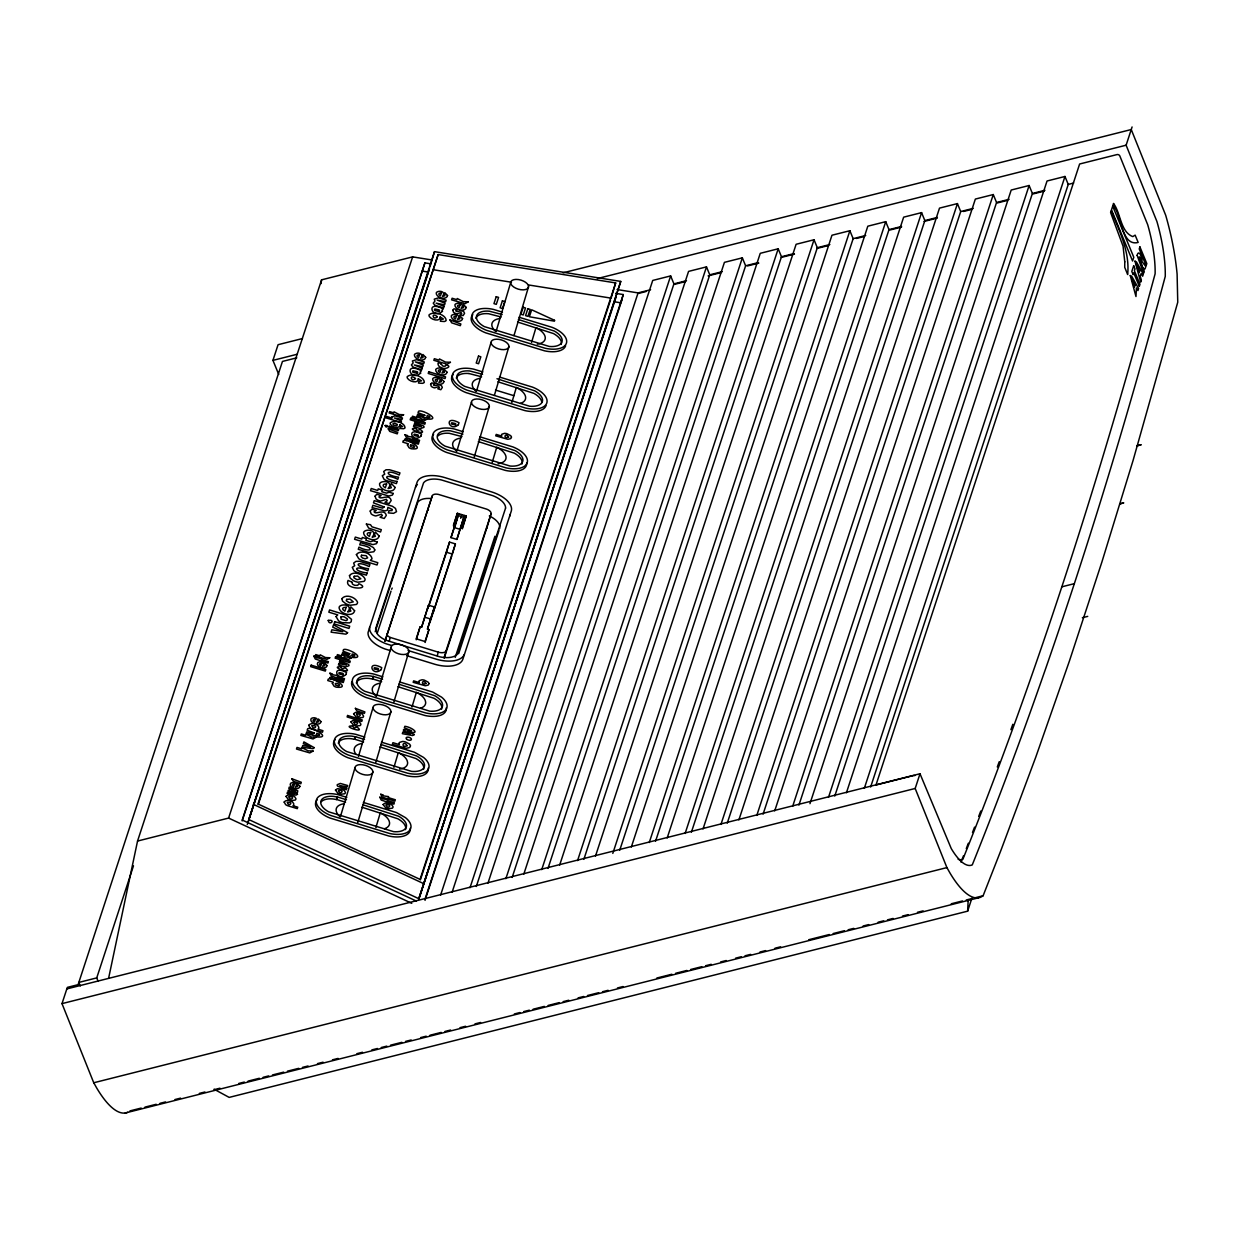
<?xml version="1.0" encoding="UTF-8"?>
<svg xmlns="http://www.w3.org/2000/svg" width="1240" height="1240" viewBox="0 0 1240 1240"><rect width="100%" height="100%" fill="white"/><g stroke="black" fill="none" stroke-linecap="round" stroke-linejoin="round"><path stroke-width="1.5" d="M214.055 1089.201L229.167 1097.4L967.634 911.168L968.207 899.62M321.051 283.619L321.579 279.837L412.625 256.882L431.737 259.935M444.323 657.758L486.886 527.667A6.402 3.27 16.6 0 0 486.716 526.768M486.762 528.333L491.133 513.422A6.402 3.27 16.6 0 0 486.793 509.175L438.464 494.404A6.34 3.24 16.6 0 0 432.435 495.457L384.849 641.235M499.596 528.721L499.829 527.418A18.755 9.579 16.6 0 0 489.304 515.948M108.608 978.267L137.547 841.046L321.579 279.837M247.272 824.491L434.496 251.658L620.76 281.418L418.748 899.605M242.172 820.911L424.917 262.88L430.637 263.795M427.506 275.125L429.474 268.538M429.97 266.879L434.496 251.658M258.276 804.527L438.154 254.572L615.66 282.922L611.119 298.142L528.504 284.952M321.284 801.707A17.159 8.758 16.6 0 1 332.894 798.932L336.428 799.521L337.466 796.995L346.487 799.738M338.257 743.225A17.159 8.758 16.6 0 1 350.951 738.668L354.485 739.273L355.524 736.731L364.529 739.474M356.298 682.961A17.159 8.758 16.6 0 1 368.993 678.404L372.527 679.009L373.565 676.466L382.571 679.226M336.428 799.521L337.466 796.995M354.485 739.273L355.524 736.731M372.527 679.009L373.565 676.466M385.129 641.003L432.14 496.078M389.391 641.064L390.042 637.329A5.208 2.666 16.6 0 1 386.973 634.337L386.973 634.105M340.396 816.711L355.338 766.615A9.238 4.712 16.6 0 1 365.32 765.328A9.238 4.712 16.6 0 1 372.884 771.885L357.771 822.616M358.453 756.447L373.38 706.351A9.238 4.712 16.6 0 1 383.362 705.064A9.238 4.712 16.6 0 1 390.925 711.62L375.813 762.352M376.495 696.183L391.437 646.087A9.238 4.712 16.6 0 1 401.404 644.8A9.238 4.712 16.6 0 1 408.968 651.357L393.855 702.088M456.878 451.081L471.805 400.985A9.238 4.712 16.6 0 1 481.786 399.699A9.238 4.712 16.6 0 1 489.35 406.255L474.238 456.986M476.47 391.298L491.412 341.202A9.238 4.712 16.6 0 1 501.394 339.915A9.238 4.712 16.6 0 1 508.958 346.471L494.373 395.389M496.078 331.514L511.019 281.418A9.238 4.712 16.6 0 1 521.001 280.132A9.238 4.712 16.6 0 1 528.566 286.673L513.98 335.606M416.268 639.778L420.112 626.851L421.585 627.3L428.529 605.197L434.418 606.995L427.475 629.114L428.947 629.564L425.088 642.475M421.585 627.3L428.529 605.197M453.514 526.179L457.358 513.267L466.193 515.964L462.35 528.875M446.493 552.265L449.515 542.113L455.406 543.911L452.383 554.063L446.493 552.265L428.699 606.546M450.988 537.633L457.932 515.53L463.822 517.328L456.878 539.431L450.988 537.633L454.351 527.372M457.932 515.53L454.91 525.667L453.437 525.218L457.358 513.267M454.987 526.628L458.831 513.716M427.475 629.114L434.418 606.995M460.675 518.304L461.776 514.615M429.831 622.821L455.406 543.911M456.878 539.431L463.822 517.328M460.877 528.426L464.721 515.514M375.875 827.607L380.277 812.836A17.794 9.098 16.6 0 1 389.035 820.694L389.577 822.755A17.794 9.098 16.6 0 1 384.431 828.754M393.933 767.343L398.319 752.572A17.794 9.098 16.6 0 1 407.077 760.43L407.619 762.492A17.794 9.098 16.6 0 1 399.652 769.095M411.975 707.079L416.377 692.308A17.794 9.098 16.6 0 1 425.134 700.166L425.677 702.228A17.794 9.098 16.6 0 1 420.531 708.226M492.233 462.35L496.744 447.221A17.794 9.098 16.6 0 1 506.044 457.126A17.794 9.098 16.6 0 1 498.077 463.729M511.841 402.566L516.351 387.423A17.794 9.098 16.6 0 1 520.505 403.341M437.224 655.728L438.278 652.163L439.332 652.426A7.161 3.658 16.6 0 0 445.904 651.294L491.009 514.089M531.557 342.395L535.959 327.639A17.794 9.098 16.6 0 1 545.259 337.544A17.794 9.098 16.6 0 1 537.292 344.162M444.06 657.929L446.183 650.798M429.365 268.724L248.744 819.532L418.81 898.69L620.76 281.418M615.644 293.353L623.271 294.562L620.806 302.808L615.087 301.894M408.968 651.357L408.611 652.534A9.238 4.712 16.6 0 1 398.644 653.821A9.238 4.712 16.6 0 1 391.065 647.264M390.925 711.62L390.569 712.798A9.238 4.712 16.6 0 1 380.587 714.085A9.238 4.712 16.6 0 1 373.023 707.529M372.884 771.885L372.512 773.062A9.238 4.712 16.6 0 1 362.545 774.349A9.238 4.712 16.6 0 1 354.981 767.793M489.35 406.255L488.994 407.433A9.238 4.712 16.6 0 1 479.012 408.719A9.238 4.712 16.6 0 1 471.448 402.163M508.958 346.471L508.586 347.649A9.238 4.712 16.6 0 1 498.62 348.936A9.238 4.712 16.6 0 1 491.055 342.38M528.566 286.673L528.193 287.851A9.238 4.712 16.6 0 1 518.227 289.137A9.238 4.712 16.6 0 1 510.663 282.596M66.82 988.916L920.002 773.745L951.266 848.594A70.618 21.374 75.8 0 0 972.269 864.9C1049.195 673.336 1111.97 475.819 1165.259 276.396A70.618 21.374 75.8 0 0 1156.905 221.464L1126.121 145.204L1132.089 126.96M375.193 631.764L417.756 502.324A18.678 9.548 16.6 0 1 430.869 498.511M377.224 633.237L391.019 591.108M127.782 1112.249A103.99 31.48 75.8 0 1 96.829 1088.224L93.744 1082.768L62 1003.625L67.332 987.381L78.089 984.668L282.457 361.429L296.794 357.817M278.737 374.449L272.94 360.375L278.07 344.704L302.452 338.551M98.177 981.382L96.736 977.895L133.486 865.83M137.547 841.046L228.594 818.074L412.625 256.882M424.917 262.88L242.219 820.012L416.361 901.062M248.093 822.275L363.692 469.759M366.094 462.411L426.901 276.969M438.154 254.572L257.998 803.97L420.065 879.393L615.66 282.922M420.112 626.851L416.19 638.817L425.025 641.514L428.947 629.564M427.568 609.057L449.515 542.113M433.396 611.956L451.794 555.876M466.193 515.964L462.272 527.914L460.8 527.465M455.204 657.417L494.946 536.238M458.661 653.589L498.992 530.565M420.36 879.888L610.514 299.987M418.81 898.69L616.234 296.639M425.134 898.798L623.271 294.562M425.025 900.349L621.845 300.173M440.618 895.063L638.073 292.904L650.613 289.742M452.104 892.242L652.721 280.442L670.639 275.916L673.925 283.867L476.315 886.476M470.022 887.716L670.639 275.916M487.94 883.19L688.572 271.389L706.49 266.879L709.761 274.815L512.151 877.44M505.874 878.679L706.49 266.879M523.792 874.154L724.423 262.353L742.341 257.842L745.612 265.779L548.003 868.388M541.725 869.627L742.341 257.842M559.643 865.117L760.26 253.317L778.193 248.79L781.464 256.742L583.854 859.351M577.561 860.591L778.193 248.79M595.495 856.08L796.111 244.28L814.029 239.754L817.315 247.706L619.706 850.315M612.808 853.399L814.029 239.754M631.331 847.029L831.962 235.228L849.88 230.718L853.151 238.654L655.542 841.278M649.264 842.518L849.88 230.718M667.182 837.992L867.814 226.192L885.732 221.665L889.002 229.617L691.393 832.226M685.115 833.466L885.732 221.665M703.034 828.955L903.65 217.155L921.584 212.629L924.854 220.581L727.245 823.19M720.952 824.429L921.584 212.629M738.885 819.919L939.501 208.119L957.435 203.593L960.705 211.544L763.096 814.153M756.803 815.393L957.435 203.593M774.721 810.867L975.353 199.067L993.271 194.556L996.557 202.492L798.932 805.116M792.654 806.357L993.271 194.556M809.968 803.675L1011.205 190.03L1029.123 185.504L1032.393 193.456L834.784 796.065M828.506 797.304L1029.123 185.504M846.424 792.794L1047.041 180.994L1064.974 176.468L1068.245 184.419L870.635 787.028M864.342 788.268L1064.974 176.468M563.1 272.815L1131.252 129.534L1165.709 215.295A103.99 31.48 75.8 0 1 1177.101 274.071L1177.752 302.219L1133.128 460.272L1101.864 562.107L1069.407 661.06L1035.772 757.129L1000.959 850.268L983.119 895.745L980.949 897.093A103.99 31.48 75.8 0 1 950.01 873.068L946.91 867.597L915.182 788.47L920.002 773.745M967.634 911.168L971.85 898.303M1010.91 729.663L1012.832 724.284M997.301 766.956L999.254 761.686M966.285 848.579L968.347 843.216M972.501 832.49L974.562 827.126M978.701 816.401L980.778 811.038M960.954 862.11L963.527 855.724M427.893 510.322L428.188 509.718A6.34 3.24 16.6 0 1 428.482 509.361M391.623 589.264L392.212 588.07M272.94 360.375L297.321 354.221M597.339 278.566L1126.121 145.204M673.925 283.867L686.464 280.69M709.761 274.815L722.316 271.653M745.612 265.779L758.167 262.617M781.464 256.742L794.003 253.58M817.315 247.706L829.855 244.528M853.151 238.654L865.706 235.492M889.002 229.617L901.558 226.455M924.854 220.581L937.394 217.419M960.705 211.544L973.245 208.367M996.557 202.492L1009.096 199.33M1032.393 193.456L1044.948 190.293M1068.245 184.419L1073.623 183.055M638.631 293.399L646.133 291.508M674.296 284.41L685.565 281.573M708.102 275.885L721.246 272.567M747.534 265.933L758.803 263.097M781.339 257.409L794.484 254.107M817.005 248.419L828.274 245.582M856.437 238.468L863.955 236.577M890.243 229.942L901.511 227.106M924.048 221.433L937.192 218.116M963.48 211.482L970.982 209.591M997.27 202.957L1006.663 200.585M1032.951 193.967L1044.22 191.115M1061.704 586.846L1074.259 583.683M1082.35 617.721L1087.728 616.373M96.736 977.895L78.818 982.421L80.275 985.94M62 1003.625L915.182 788.47M93.744 1082.768L946.91 867.597M129.952 1110.901L141.205 1108.064M144.956 1107.119L156.194 1104.282M159.945 1103.337L165.571 1101.91M174.949 1099.554L180.575 1098.129M199.33 1093.401L204.956 1091.991M214.334 1089.619L219.96 1088.209M238.7 1083.466L244.327 1082.055M248.078 1081.11L259.331 1078.273M263.082 1077.327L268.708 1075.901M272.459 1074.956L283.712 1072.12M287.463 1071.174L298.716 1068.338M302.452 1067.392L308.078 1065.982M317.456 1063.61L323.082 1062.199M332.46 1059.828L338.086 1058.418M356.841 1053.675L362.468 1052.264M371.845 1049.893L377.456 1048.482M381.207 1047.537L386.834 1046.111M390.585 1045.165L401.838 1042.329M405.589 1041.383L411.215 1039.973M420.593 1037.601L426.219 1036.19M429.97 1035.245L441.223 1032.409M444.974 1031.463L450.6 1030.037M459.963 1027.666L465.589 1026.255M474.966 1023.884L480.593 1022.473M514.352 1013.963L519.979 1012.538M523.73 1011.592L529.341 1010.182M533.091 1009.236L544.345 1006.399M548.096 1005.454L559.349 1002.602M563.1 1001.657L568.726 1000.246M578.104 997.875L583.73 996.464M587.481 995.519L598.734 992.682M602.47 991.737L608.096 990.31M617.474 987.955L623.1 986.529M656.859 978.019L671.863 974.237M675.614 973.291L686.851 970.455M690.603 969.51L701.856 966.673M705.607 965.727L711.233 964.302M720.611 961.946L726.237 960.52M735.615 958.163L741.241 956.738M744.992 955.792L750.619 954.382M759.981 952.01L765.607 950.599M774.985 948.228L780.611 946.802M808.744 939.718L829.359 934.51M833.11 933.565L844.363 930.729M848.113 929.783L853.74 928.373M863.118 926.001L868.744 924.591M878.121 922.219L883.748 920.793M887.499 919.848L893.126 918.437M902.488 916.066L908.114 914.655M917.491 912.284L923.118 910.873M951.251 903.774L962.504 900.938M966.255 899.992L971.881 898.582M975.632 897.636L983.119 895.745M125.225 1113.009L978.391 897.837M468.968 373.519L481.616 376.805M617.055 289.54L638.073 292.904M433.628 269.793L511.438 282.224M422.468 271.126L428.188 272.041M373.287 676.466L369.753 675.862A17.159 8.758 16.6 0 0 357.043 680.466A17.159 8.758 16.6 0 0 364.7 691.269L429.675 711.14A17.159 8.758 16.6 0 0 442.37 706.537A17.159 8.758 16.6 0 0 434.729 695.718L398.8 684.17M355.229 736.731L351.695 736.126A17.159 8.758 16.6 0 0 339.001 740.714A17.159 8.758 16.6 0 0 346.642 751.533L411.618 771.389A17.159 8.758 16.6 0 0 424.328 766.8A17.159 8.758 16.6 0 0 416.671 755.982L380.757 744.434M337.187 796.995L333.653 796.39A17.159 8.758 16.6 0 0 320.959 800.978A17.159 8.758 16.6 0 0 328.6 811.797L393.576 831.652A17.159 8.758 16.6 0 0 406.271 827.065A17.159 8.758 16.6 0 0 398.629 816.245L362.7 804.698M502.479 312.17L493.288 309.365A21.809 11.145 16.6 0 0 472.192 314.433A21.809 11.145 16.6 0 0 486.421 330.29L545.306 348.285A21.809 11.145 16.6 0 0 566.401 343.232A21.809 11.145 16.6 0 0 552.172 327.36L519.048 317.238M502.169 314.542L489.335 311.194A17.159 8.758 16.6 0 0 476.625 315.781A17.159 8.758 16.6 0 0 484.282 326.601L549.258 346.456A17.159 8.758 16.6 0 0 561.952 341.868A17.159 8.758 16.6 0 0 554.311 331.049L518.382 319.502M501.224 317.022L488.575 313.72A17.159 8.758 16.6 0 0 475.896 318.277M517.561 322.012L553.552 333.591A17.159 8.758 16.6 0 1 561.193 344.441M482.871 371.969L473.68 369.148A21.809 11.145 16.6 0 0 452.585 374.216A21.809 11.145 16.6 0 0 466.814 390.073L525.698 408.068A21.809 11.145 16.6 0 0 546.793 403.015A21.809 11.145 16.6 0 0 532.564 387.144L499.441 377.022M482.561 374.325L469.728 370.977A17.159 8.758 16.6 0 0 457.033 375.565A17.159 8.758 16.6 0 0 464.675 386.384L529.65 406.239A17.159 8.758 16.6 0 0 542.345 401.651A17.159 8.758 16.6 0 0 534.704 390.833L496.976 378.743M497.953 381.796L533.944 393.375A17.159 8.758 16.6 0 1 541.771 402.101M495.489 390.058L513.887 395.684M463.279 431.753L454.072 428.932A21.809 11.145 16.6 0 0 432.977 434A21.809 11.145 16.6 0 0 447.206 449.857L506.091 467.868A21.809 11.145 16.6 0 0 527.186 462.799A21.809 11.145 16.6 0 0 512.957 446.943L479.834 436.805M462.954 434.124L450.12 430.761A17.159 8.758 16.6 0 0 437.425 435.364A17.159 8.758 16.6 0 0 445.067 446.168L510.043 466.039A17.159 8.758 16.6 0 0 522.738 461.435A17.159 8.758 16.6 0 0 515.096 450.616L479.167 439.068M462.009 436.604L449.361 433.303A17.159 8.758 16.6 0 0 437.767 436.093M478.346 441.595L514.337 453.158A17.159 8.758 16.6 0 1 521.978 464.008M454.011 527.481L459.9 529.279M424.607 617.163L430.497 618.962M382.897 676.854L373.705 674.033A21.809 11.145 16.6 0 0 352.594 679.101A21.809 11.145 16.6 0 0 366.839 694.958L425.723 712.954A21.809 11.129 16.6 0 0 445.268 710.365A21.809 11.129 16.6 0 0 441.564 697.128L432.589 692.029L399.466 681.907M372.806 678.993L381.641 681.69M397.963 686.697L433.969 698.26A17.159 8.758 16.6 0 1 441.595 709.11M364.854 737.118L355.647 734.297A21.809 11.145 16.6 0 0 334.552 739.365A21.809 11.145 16.6 0 0 348.781 755.222L407.666 773.218A21.809 11.129 16.6 0 0 427.211 770.629A21.809 11.129 16.6 0 0 423.507 757.392L414.532 752.293L381.409 742.171M354.764 739.257L363.584 741.954M379.921 746.945L415.927 758.524A17.159 8.758 16.6 0 1 423.553 769.374M346.797 797.366L337.606 794.561A21.809 11.145 16.6 0 0 316.51 799.63A21.809 11.145 16.6 0 0 330.739 815.486L389.624 833.482A21.809 11.129 16.6 0 0 409.169 830.893A21.809 11.129 16.6 0 0 405.464 817.64L396.49 812.557L363.367 802.435M336.707 799.521L345.542 802.218M361.879 807.209L397.87 818.788A17.159 8.758 16.6 0 1 405.511 829.638M438.278 652.163L390.461 637.5M391.933 645.575L386.554 643.932A23.731 12.121 16.6 0 1 369.582 627.378M408.068 650.519L436.759 659.324A25.668 13.113 16.6 0 0 464.225 654.565M390.414 650.644L385.036 649A23.731 12.121 16.6 0 1 368.079 632.447L417.058 482.282A24.847 12.694 16.6 0 1 444.54 477.524L491.644 491.924A24.924 12.726 16.6 0 1 511.283 511.082L462.721 659.634A25.668 13.113 16.6 0 1 435.24 664.392L406.55 655.604M253.27 804.31L423.336 883.469M228.594 818.074L411.757 903.324M415.555 487.351A24.847 12.694 16.6 0 1 417.415 484.53M510.043 514.523A24.924 12.726 16.6 0 1 509.779 516.15M914.763 775.651A2.279 1.969 18.2 0 0 913.307 775.574L875.982 784.998L1079.621 164.006L1116.946 154.597A2.279 1.969 18.2 0 1 1119.844 155.992L1147.697 224.703A62.852 19.034 75.8 0 1 1155.122 273.606L1155.107 273.839C1101.399 472.177 1039.337 668.608 962.829 859.382L961.543 859.677A62.852 19.034 75.8 0 1 958.132 859.274M375.983 696.089A17.794 9.098 16.6 0 1 380.2 683.24M351.865 681.597A21.809 11.145 16.6 0 0 366.079 697.5L424.964 715.495A21.809 11.129 16.6 0 0 446.292 707.777M526.675 462.675A21.809 11.145 16.6 0 1 505.346 470.394L446.446 452.399A21.809 11.145 16.6 0 1 433.613 434.232M456.289 378.076A17.159 8.758 16.6 0 1 468.968 373.519M475.974 391.204A17.794 9.098 16.6 0 1 480.175 378.355M456.367 450.988A17.794 9.098 16.6 0 1 460.582 438.139M453.22 374.449A21.809 11.145 16.6 0 0 466.054 392.615L524.939 410.611A21.809 11.145 16.6 0 0 546.034 405.589M565.626 345.805A21.809 11.145 16.6 0 1 544.546 350.827L485.661 332.832A21.809 11.145 16.6 0 1 472.828 314.666M495.566 331.406A17.794 9.098 16.6 0 1 499.782 318.556M335.188 739.598A21.809 11.145 16.6 0 0 348.037 757.764L406.921 775.76A21.809 11.129 16.6 0 0 428.25 768.04M355.988 754.277A17.794 9.098 16.6 0 1 362.158 743.504M317.146 799.862A21.809 11.145 16.6 0 0 329.979 818.028L388.864 836.024A21.809 11.129 16.6 0 0 410.192 828.304M339.884 816.618A17.794 9.098 16.6 0 1 344.1 803.752M291.803 778.72L293.26 781.262L300.808 783.742L301.289 782.269L291.803 778.72M355.384 708.335L356.841 710.892L364.389 713.372L364.87 711.9L355.384 708.335M366.374 524.071L368.668 528.085L380.556 531.991L381.315 529.682L371.907 526.798L370.512 524.691L366.374 524.071M388.244 428.839L389.701 431.381L397.25 433.861L397.73 432.388L388.244 428.839M449.965 319.904L451.654 322.834L460.319 325.686L460.877 323.997L449.965 319.904M370.202 511.05L371.086 513.763A5.162 2.635 16.6 0 0 375.844 515.964L381.502 514.197L382.339 515.654L380.06 517.235L384.214 518.506L386.322 515.375C384.509 508.199 375.673 515.127 374.062 511.825L376.185 510.477L371.876 509.16L370.202 511.05M375.085 496.139L375.983 498.868A5.162 2.635 16.6 0 0 380.726 501.053L386.384 499.286L387.221 500.743L384.958 502.324L389.096 503.595L391.204 500.479C389.391 493.303 380.556 500.232 378.944 496.914L381.067 495.566L376.759 494.249L375.085 496.139M430.59 384.276L431.241 386.26A3.767 1.922 16.6 0 0 434.713 387.872L438.836 386.57L439.456 387.639L437.798 388.802L440.82 389.716L442.354 387.438C441.037 382.199 434.589 387.267 433.411 384.849L434.961 383.858L431.814 382.897L430.59 384.276M452.832 310.186L453.483 312.17A3.767 1.922 16.6 0 0 456.956 313.767L461.079 312.48L461.699 313.534L460.04 314.697L463.062 315.611L464.597 313.333C463.279 308.109 456.832 313.162 455.654 310.744L457.204 309.752L454.057 308.791L452.832 310.186M314.247 732.964L313.178 733.801L306.745 731.894L306.249 733.413L314.046 735.615L316.479 735.134L316.774 733.243L319.346 734.235L319.486 735.398L317.533 735.444L317.037 736.947C332.63 738.312 310.868 726.129 307.66 728.779L307.179 730.267L314.247 732.964M349.742 653.697L348.735 654.488L342.581 652.674L342.116 654.115L349.556 656.208L351.865 655.759L352.16 653.961L354.609 654.906L354.733 656.022L352.873 656.053L352.408 657.479C367.272 658.796 346.534 647.171 343.464 649.698L343 651.124L349.742 653.697M384.121 506.928L382.524 508.168L372.853 505.315L372.108 507.579L384.958 510.911L387.469 510.183L387.903 507.331L392.321 509.454L391.979 510.586L389.05 510.632L388.322 512.895L393.576 513.345L396.521 511.671L395.483 508.416L392.476 506.292L374.232 500.635L373.504 502.867L384.121 506.928M424.808 415.292L423.786 416.082L417.647 414.268L417.167 415.71L424.607 417.803L426.932 417.353L427.211 415.539L429.66 416.485L429.8 417.601L427.939 417.647L427.459 419.074C442.324 420.391 421.585 408.766 418.531 411.293L418.066 412.719L424.808 415.292M397.374 424.545L396.552 425.692L394.072 425.196A2.294 1.163 16.6 0 1 393.034 423.693L394.8 423.166L397.374 424.545M415.478 378.526C411.122 383.269 408.89 372.946 415.478 378.526M437.317 316.712C432.962 321.454 430.745 311.132 437.317 316.712M1124.773 261.841L1124.726 267.36L1127.656 274.521C1129.966 251.767 1119.379 231.012 1111.241 210.552L1110.606 212.505L1123.068 246.218L1124.773 261.841M340.597 666.794L342.472 668.856L345.077 667.818C355.384 675.304 328.305 666.33 340.597 666.794M351.835 582.103L352.501 584.149L354.779 585.342L357.709 585.327L358.887 583.714C372.853 589.651 343.372 590.271 348.084 580.413L351.835 582.103M352.439 726.005L354.315 728.066L356.934 727.028C367.226 734.514 340.163 725.539 352.439 726.005M415.648 428.389L417.524 430.45L420.143 429.412C430.45 436.899 403.372 427.924 415.648 428.389M440.897 363.832L443.052 366.188L445.191 366.188L446.059 364.994C453.577 366.281 443.951 370.31 441.285 367.459C437.348 367.164 436.604 359.771 440.897 363.832M314.185 747.643L313.022 748.697L302.157 747.255L302.731 745.504L310.728 746.914L303.351 743.582L303.909 741.892L314.185 747.643M347.588 632.71L345.976 634.167L331.096 632.183L331.886 629.781L342.844 631.734L332.738 627.161L333.513 624.836L347.588 632.71M299.91 786.284C299.181 791.136 287.99 787.601 290.61 783.277C293.167 781.525 298.949 783.153 295.461 787.043L297.538 786.501L297.522 783.788L299.91 786.284M320.99 721.634C320.214 726.733 308.481 723.029 311.24 718.487C313.906 716.658 319.982 718.347 316.324 722.439L318.51 721.851L318.494 719.029L320.99 721.634M327.05 665.57C326.322 670.421 315.131 666.888 317.765 662.563C320.308 660.812 326.089 662.439 322.601 666.33L324.694 665.771L324.663 663.075L327.05 665.57M354.609 610.762C353.152 617.846 338.675 613.661 339.109 607.12L339.977 606.019C343.992 603.275 353.106 605.833 347.619 611.956L350.889 611.087L350.067 609.274L350.858 606.841L354.609 610.762M379.13 535.99C377.673 543.089 363.196 538.904 363.615 532.347L364.498 531.247C368.512 528.504 377.627 531.061 372.139 537.199L375.41 536.331L374.573 534.518L375.379 532.068L379.13 535.99M395.064 487.413C393.607 494.496 379.115 490.311 379.548 483.771L380.432 482.67C384.447 479.927 393.56 482.484 388.058 488.607L391.344 487.739L390.507 485.925L391.313 483.492L395.064 487.413M400.024 425.351C398.877 429.133 392.398 427.134 390.585 424.529A5.069 2.588 16.6 0 1 390.213 422.902C394.149 419.368 404.891 422.546 405.061 427.831A5.131 2.619 16.6 0 1 403.418 428.73L399.962 428.482L400.458 426.994L402.659 426.545L399.668 424.623L400.024 425.351M418.515 379.456C417.183 383.811 409.743 381.502 407.666 378.526A5.828 2.976 16.6 0 1 407.232 376.635C411.773 372.589 424.111 376.231 424.312 382.308A5.89 3.007 16.6 0 1 422.406 383.346L418.454 383.051L419.012 381.346L421.538 380.835L418.097 378.619L418.515 379.456M425.707 357.353C424.638 362.529 414.067 359.476 414.377 354.702L415.012 353.896C417.942 351.897 424.591 353.757 420.593 358.236L422.979 357.601L422.964 354.501L425.707 357.353M440.355 317.642C439.038 321.997 431.597 319.688 429.505 316.696A5.828 2.976 16.6 0 1 429.087 314.821C433.613 310.76 445.95 314.418 446.168 320.494A5.89 3.007 16.6 0 1 444.261 321.517L440.293 321.238L440.851 319.533L443.393 319.021L439.952 316.804L440.355 317.642M443.982 381.548C442.913 386.725 432.341 383.672 432.651 378.897L433.303 378.091C436.216 376.092 442.882 377.952 438.867 382.431L441.269 381.796L441.239 378.696L443.982 381.548M447.547 295.538C446.478 300.716 435.907 297.662 436.232 292.888L436.868 292.082C439.797 290.083 446.446 291.942 442.447 296.422L444.835 295.787L444.804 292.687L447.547 295.538M447.036 372.233C445.966 377.41 435.395 374.356 435.705 369.582L436.356 368.776C439.286 366.776 445.935 368.637 441.921 373.101L444.323 372.481L444.292 369.365L447.036 372.233M462.567 318.587C461.497 323.764 450.926 320.711 451.252 315.937L451.887 315.131C454.817 313.131 461.466 314.991 457.452 319.471L459.854 318.835L459.823 315.735L462.567 318.587M466.225 307.442C465.155 312.62 454.584 309.566 454.894 304.792L455.545 303.986C458.475 301.987 465.124 303.846 461.11 308.326L463.512 307.69L463.481 304.591L466.225 307.442M345.851 674.56C337.017 682.589 330.413 664.067 346.534 672.529L345.851 674.56M381.083 669.662C372.233 677.707 365.63 659.168 381.75 667.647L381.083 669.662M420.624 373.101C410.456 382.339 402.861 361.026 421.383 370.776L420.128 372.124L420.624 373.101M420.918 436.154C412.068 444.183 405.464 425.646 421.585 434.124L420.918 436.154M442.463 311.287C432.311 320.524 424.716 299.212 443.238 308.946L441.967 310.31L442.463 311.287M458.35 424.731C449.515 432.775 442.913 414.238 459.017 422.7L458.35 424.731M297.476 794.266L296.004 795.119L287.076 793.476L287.541 792.034L294.267 793.476L288.067 790.546L289.587 789.756L295.104 790.888L288.827 788.439L289.276 787.043L297.786 790.826L297.461 792.484L291.679 791.306L297.476 794.266M414.284 734.576L412.594 735.553L402.334 733.662L402.876 732.019L410.564 733.755L403.821 730.732A1.736 0.883 16.6 0 1 403.744 729.57L411.571 730.686L404.333 727.88L404.86 726.284C413.23 727.446 421.476 735.506 407.619 731.182L414.284 734.576M313.085 751.037L309.814 752.913L296.484 749.038L297.011 747.425L301.723 748.867L302.111 747.689L308.094 750.82L313.085 751.037M315.983 737.242L313.022 738.962L300.839 735.413L301.32 733.956L305.629 735.274L305.986 734.189L311.442 737.04L315.983 737.242M329.731 657.743L326.895 659.37L315.301 655.991L315.751 654.596L319.858 655.851L320.199 654.813L325.392 657.541L329.731 657.743M351.401 657.774L348.579 659.401L336.97 656.038L337.435 654.627L341.527 655.882L341.868 654.86L344.457 655.65L344.115 656.673L351.401 657.774M377.332 542.035L376.433 543.709L372.868 544.608L354.594 539.292L355.322 537.091L361.77 539.059L362.312 537.447L366.389 538.687L365.862 540.314L370.497 541.725L373.317 540.811L377.332 542.035M393.266 493.458L392.351 495.117L388.802 496.015L370.528 490.699L371.24 488.498L377.704 490.482L378.231 488.854L382.323 490.11L381.781 491.722L386.43 493.148L389.252 492.218L393.266 493.458M403.574 414.733L400.737 416.377L389.128 412.998L389.593 411.603L393.685 412.843L394.026 411.82L399.233 414.548L403.574 414.733M426.467 419.368L423.631 420.996L412.021 417.617L412.486 416.221L416.594 417.477L416.919 416.454L422.127 419.167L426.467 419.368M450.414 362.312L447.16 364.188L433.829 360.298L434.357 358.701L439.068 360.142L439.456 358.949L445.439 362.08L450.414 362.312M468.193 301.847L464.938 303.722L451.593 299.847L452.12 298.236L456.832 299.677L457.219 298.499L463.202 301.615L468.193 301.847M1137.127 255.347L1143.621 273.234L1144.256 271.265L1138.677 257.703C1141.095 252.945 1140.196 270.119 1145.047 268.879L1145.822 266.522L1141.885 261.454C1142.784 258.835 1138.738 248.233 1137.127 255.347M391.979 416.888L392.103 418.128L386.71 416.485L386.229 417.927L401 422.437L401.466 420.996L394.382 417.973L401.993 419.43L402.457 417.989L394.971 415.85L391.979 416.888M284.162 802.063L285.634 804.62A4.557 2.325 16.6 0 0 288.114 805.861L297.274 808.651L297.755 807.193L292.981 805.721L293.663 805.349C295.167 801.226 286.269 798.591 284.162 802.063M308.698 725.338L310.233 728.004A4.774 2.433 16.6 0 0 312.837 729.306L322.447 732.236L322.958 730.701L317.936 729.167L318.649 728.779C320.246 724.455 310.899 721.68 308.698 725.338M356.392 554.621L358.701 558.636A7.161 3.658 16.6 0 0 362.607 560.573L377.038 564.99L377.797 562.681L370.264 560.371L372 558.837C371.318 552.745 360.019 549.49 356.392 554.621M286.006 796.405L288.424 799.583A5.704 2.914 16.6 0 0 291.307 800.606L295.197 800.079A5.844 2.991 16.6 0 0 295.926 798.653L294.841 796.948A5.379 2.744 16.6 0 0 292.516 795.584L287.99 794.98L286.006 796.405M341.899 598.672L342.55 601.136L345.728 603.663A8.99 4.588 16.6 0 0 350.269 605.275L356.392 604.454A9.207 4.712 16.6 0 0 357.538 602.206C355.384 596.982 345.666 593.665 341.899 598.672M349.463 575.608L350.114 578.072L353.292 580.599A8.99 4.588 16.6 0 0 357.833 582.211L363.956 581.389A9.207 4.712 16.6 0 0 365.103 579.142C362.948 573.918 353.229 570.601 349.463 575.608M335.466 790.082L337.9 793.259A5.704 2.914 16.6 0 0 340.783 794.282L344.673 793.755A5.844 2.991 16.6 0 0 345.402 792.329L344.301 790.624A5.379 2.744 16.6 0 0 341.976 789.26L337.466 788.656L335.466 790.082M350.951 721.882L353.369 725.043A5.704 2.914 16.6 0 0 356.252 726.067L360.142 725.555A5.844 2.991 16.6 0 0 360.871 724.114L359.786 722.424A5.379 2.744 16.6 0 0 357.461 721.06L352.935 720.456L350.951 721.882M353.601 713.775L356.035 716.937A5.704 2.914 16.6 0 0 358.918 717.96L362.808 717.449A5.844 2.991 16.6 0 0 363.537 716.007L362.437 714.318A5.379 2.744 16.6 0 0 360.112 712.954L355.586 712.349L353.601 713.775M383.113 804.512L385.547 807.674A5.704 2.914 16.6 0 0 388.43 808.697L392.321 808.17A5.844 2.991 16.6 0 0 393.049 806.744L391.949 805.039A5.379 2.744 16.6 0 0 389.624 803.675L385.097 803.071L383.113 804.512M336.071 616.59L338.567 620.837A7.378 3.767 16.6 0 0 342.287 622.635L349.556 622.899L351.183 621.829L351.524 619.349L346.503 615.179L329.577 609.925L328.833 612.173L337.745 614.9L336.071 616.59M332.351 683.349L333.932 686.046A4.681 2.387 16.6 0 0 336.303 687.177C351.835 688.882 332.584 676.885 328.228 679.117L327.763 680.543L333.405 682.264L332.351 683.349M407.402 444.943L408.983 447.64A4.681 2.387 16.6 0 0 411.354 448.771C426.886 450.476 407.65 438.479 403.279 440.696L402.814 442.137L408.471 443.858L407.402 444.943M374.821 549.94L373.86 551.754L368.869 552.466L358.267 549.304L358.98 547.135C372.326 553.877 375.1 546.902 359.74 544.825L360.468 542.593L369.489 545.352L373.504 547.677L374.821 549.94M1130.26 275.559L1135.979 296.531L1136.429 287.913L1137.917 290.594L1138.599 288.517L1131.717 276.303L1130.26 275.559M1134.987 261.175L1140.691 282.147L1141.374 280.07L1140.226 276.334L1141.157 273.529L1142.645 276.21L1143.327 274.133L1136.429 261.919L1134.987 261.175M410.456 745.968L409.696 747.503L406.317 748.309L392.398 744.341L392.94 742.683L399.435 744.667A5.983 3.054 16.6 0 1 399.435 742.45L402.457 741.474A5.41 2.759 16.6 0 1 405.403 741.923L409.386 744.031A5.441 2.775 16.6 0 1 410.456 745.968M428.885 683.721L428.219 685.069L425.274 685.767L413.168 682.31L413.633 680.869L419.291 682.589A5.192 2.651 16.6 0 1 419.291 680.667L421.925 679.814A4.712 2.403 16.6 0 1 424.483 680.202L427.939 682.031A4.728 2.418 16.6 0 1 428.885 683.721M511.454 437.255L510.787 438.604L507.842 439.301L495.736 435.844L496.217 434.403L501.875 436.139A5.192 2.651 16.6 0 1 501.875 434.202L504.494 433.364A4.712 2.403 16.6 0 1 507.052 433.752L510.524 435.581A4.728 2.418 16.6 0 1 511.454 437.255M554.559 320.308L554.419 321.175L529.371 316.758L531.665 309.783L554.559 320.308M505.579 508.09L457.762 653.744A19.499 9.966 16.6 0 1 439.844 656.843L385.904 640.228A17.562 8.959 16.6 0 1 377.471 634.198L375.565 628.928L423.507 482.996A18.678 9.548 16.6 0 1 441.285 479.911L492.869 495.69A18.755 9.579 16.6 0 1 505.579 508.09M313.86 656.146L315.286 659.014L327.949 663.043L328.414 661.649L321.315 659.479L321.625 658.518L316.448 657.727A1.829 0.93 16.6 0 1 316.386 656.906L313.86 656.146M389.329 426.281L388.864 427.707L398.35 430.606L398.815 429.18L389.329 426.281M311.163 665.152L310.682 666.624L325.314 671.088L325.795 669.615L311.163 665.152M419.523 354.826L418.593 357.678L417.353 356.717A2.929 1.488 16.6 0 1 417.864 354.997L419.523 354.826M441.378 293.012L440.433 295.864L439.208 294.903A2.929 1.488 16.6 0 1 439.719 293.183L441.378 293.012M334.769 621.643L334.041 623.875L348.967 628.432L349.696 626.2L334.769 621.643M321.687 663.369L320.865 665.849L319.796 665.012A2.542 1.302 16.6 0 1 320.246 663.524L321.687 663.369M422.22 368.233L421.693 369.815L414.842 367.722A3.813 1.953 16.6 0 1 412.564 366.529L411.401 364.947L413.153 362.917L412.393 360.979L416.609 359.678L424.266 361.971L423.755 363.553L415.354 361.894L423.243 365.118L422.732 366.668L414.268 364.963L422.22 368.233M444.06 306.42L443.548 308.001L436.697 305.908A3.813 1.953 16.6 0 1 434.418 304.699L433.256 303.134L434.992 301.103L434.248 299.166L438.464 297.863L446.121 300.158L445.594 301.738L437.193 300.08L445.082 303.288L444.571 304.854L436.108 303.149L444.06 306.42M346.162 607.29L344.875 611.196L343.185 609.879A4.014 2.046 16.6 0 1 343.883 607.523L346.162 607.29M370.667 532.518L369.396 536.424L367.707 535.122A4.014 2.046 16.6 0 1 368.404 532.766L370.667 532.518M386.601 483.941L385.33 487.847L383.64 486.529A4.014 2.046 16.6 0 1 384.338 484.174L386.601 483.941M405.015 434.775L406.441 437.658L419.104 441.673L419.57 440.278L412.471 438.107L412.781 437.146L407.604 436.356A1.829 0.93 16.6 0 1 407.542 435.55L405.015 434.775M410.673 418.283L410.192 419.756L424.824 424.219L425.305 422.762L410.673 418.283M329.949 673.181L331.375 676.064L344.053 680.093L344.503 678.683L337.404 676.513L337.729 675.552L332.553 674.777A1.829 0.93 16.6 0 1 332.49 673.956L329.949 673.181M428.761 371.752L428.219 373.442L445.036 378.588L445.579 376.898L428.761 371.752M335.622 656.689L335.141 658.161L349.773 662.64L350.254 661.168L335.622 656.689M315.347 719.324L314.495 721.928L313.379 721.06A2.666 1.364 16.6 0 1 313.844 719.495L315.347 719.324M294.531 784.083L293.725 786.563L292.656 785.726A2.542 1.302 16.6 0 1 293.089 784.238L294.531 784.083M413.974 425.18L413.525 426.545L420.252 428.56L423.971 427.382A4.03 2.062 16.6 0 0 423.631 426.018L414.92 422.282L414.454 423.708L421.368 426.653L413.974 425.18M409.308 439.828L408.844 441.254L418.314 444.153L418.779 442.726L409.308 439.828M367.102 573.004L366.389 575.174L357.012 572.307A5.224 2.666 16.6 0 1 353.881 570.663L352.269 567.3L354.687 565.719L353.648 563.084L355.973 561.348L359.429 561.286L369.923 564.417L369.21 566.587C355.508 559.86 353.788 566.82 368.512 568.726L367.8 570.865C354.516 564.2 351.726 570.942 367.102 573.004M397.125 481.446L396.413 483.615L387.035 480.748A5.224 2.666 16.6 0 1 383.904 479.089L382.292 475.742L384.71 474.161L383.672 471.51L385.997 469.774L389.453 469.728L399.946 472.858L399.233 475.029C385.531 468.286 383.811 475.261 398.536 477.168L397.839 479.307C384.54 472.642 381.75 479.368 397.125 481.446M334.242 678.234L333.777 679.659L343.263 682.558L343.728 681.132L334.242 678.234M338.923 663.586L338.458 664.966L345.185 666.965L348.921 665.787A4.03 2.062 16.6 0 0 348.579 664.439L339.869 660.703L339.404 662.114L346.301 665.058L338.923 663.586M456.397 316.06L455.452 318.913L454.228 317.952A2.929 1.488 16.6 0 1 454.739 316.231L456.397 316.06M460.04 304.916L459.11 307.768L457.886 306.807A2.929 1.488 16.6 0 1 458.397 305.087L460.04 304.916M437.798 379.022L436.868 381.874L435.643 380.913A2.929 1.488 16.6 0 1 436.154 379.192L437.798 379.022M440.851 369.706L439.921 372.543L438.696 371.597A2.929 1.488 16.6 0 1 439.208 369.877L440.851 369.706M347.603 715.495L347.123 716.952L361.755 721.432L362.235 719.96L347.603 715.495M496.232 296.685L493.954 303.63L496.295 304.358L498.573 297.399L496.232 296.685M478.5 356.082L476.207 363.041L478.562 363.754L480.841 356.795L478.5 356.082M502.401 300.839L500.123 307.799L502.464 308.512L504.742 301.553L502.401 300.839M346.688 788.408L346.239 789.756L337.559 786.067A4.278 2.185 16.6 0 1 337.249 784.672L340.303 783.432L347.634 785.494L347.185 786.873L339.791 785.525L346.688 788.408M523.187 307.288L520.909 314.247L523.249 314.96L525.528 308.001L523.187 307.288M527.853 308.683L525.574 315.642L527.914 316.355L530.193 309.411L527.853 308.683M379.812 797.212L381.238 800.095L393.901 804.125L394.351 802.714L387.267 800.544L387.578 799.583L382.401 798.808A1.829 0.93 16.6 0 1 382.339 797.987L379.812 797.212M380.773 794.251L382.199 797.134L394.863 801.164L395.328 799.754L388.228 797.599L388.554 796.623L383.377 795.848A1.829 0.93 16.6 0 1 383.3 795.026L380.773 794.251M1112.698 206.135L1111.49 209.839L1132.57 261.005L1133.794 257.3L1112.698 206.135M1133.67 265.763L1131.81 271.452L1133.128 274.629L1133.716 272.8L1139.312 286.363L1139.979 284.317L1134.383 270.754L1134.987 268.94L1133.67 265.763M1139.901 246.869L1139.235 248.93L1146.132 265.654L1146.814 263.608L1139.901 246.869M1134.972 285.355L1134.399 287.106L1131.702 278.923L1134.972 285.355M1139.684 270.971L1139.111 272.722L1136.413 264.523L1139.684 270.971M1113.551 203.515L1112.885 205.437C1121.751 212.738 1120.65 246.869 1138.165 242.451L1135.143 235.135L1132.818 236.608C1120.34 231.911 1120.759 212.924 1113.551 203.515M508.601 437.007C502.727 439.673 505.006 431.489 508.601 437.007M426.033 683.472C420.159 686.139 422.421 677.955 426.033 683.472M407.185 745.674C400.427 748.743 403.031 739.335 407.185 745.674M354.237 576.29L353.819 577.669L356.95 579.716L360.825 578.801L357.647 576.042L354.237 576.29M346.673 599.354L346.255 600.734L349.385 602.779L353.26 601.865L350.083 599.106L346.673 599.354M289.029 796.84C290.175 802.388 296.531 795.63 289.029 796.84M356.639 714.209C357.787 719.758 364.142 712.985 356.639 714.209M353.974 722.316C355.121 727.865 361.476 721.091 353.974 722.316M338.505 790.515C339.651 796.065 346.007 789.307 338.505 790.515M386.136 804.93C387.298 810.495 393.638 803.721 386.136 804.93M410.471 445.207L410.611 446.617L413.664 447.516A2.511 1.286 16.6 0 0 414.548 446.4L412.719 445.16A2.279 1.163 16.6 0 0 410.471 445.207M340.907 617.024L341.108 619.225L345.929 620.651A3.952 2.015 16.6 0 0 347.324 618.884L344.441 616.947A3.581 1.829 16.6 0 0 340.907 617.024M335.42 683.628L335.544 685.023L338.613 685.921A2.511 1.286 16.6 0 0 339.497 684.806L337.668 683.566A2.279 1.163 16.6 0 0 335.42 683.628M361.522 555.257L361.088 556.558L362.591 558.015L365.149 558.79L367.691 557.861L366.172 555.675L361.522 555.257M312.108 725.757C313.007 731.29 319.688 724.764 312.108 725.757M287.432 802.466C288.285 807.751 294.655 801.536 287.432 802.466M385.175 425.49C385.81 429.319 390.414 424.793 385.175 425.49M405.154 439.038C405.79 442.85 410.378 438.34 405.154 439.038M328.228 620.388C329.236 626.402 336.474 619.287 328.228 620.388M330.088 677.443C330.739 681.271 335.327 676.745 330.088 677.443M439.177 311.488L434.946 310.62A2.775 1.411 16.6 0 1 434.884 309.008L439.084 309.892A2.883 1.472 16.6 0 1 439.177 311.488M417.322 373.302L413.106 372.434A2.775 1.411 16.6 0 1 413.044 370.822L417.245 371.706A2.883 1.472 16.6 0 1 417.322 373.302M418.05 436.325L414.377 435.565A2.403 1.225 16.6 0 1 414.331 434.171L417.973 434.93A2.511 1.286 16.6 0 1 418.05 436.325M455.499 424.901L451.825 424.157A2.403 1.225 16.6 0 1 451.763 422.762L455.421 423.522A2.511 1.286 16.6 0 1 455.499 424.901M343 674.731L339.326 673.986A2.403 1.225 16.6 0 1 339.264 672.576L342.922 673.351A2.511 1.286 16.6 0 1 343 674.731M378.216 669.848L374.542 669.089A2.403 1.225 16.6 0 1 374.496 667.693L378.138 668.453A2.511 1.286 16.6 0 1 378.216 669.848M1140.955 444.819L1137.204 445.78L1140.955 444.819M1123.595 502.913L1119.844 503.858L1123.595 502.913M407.061 739.458A2.759 1.411 16.6 0 0 411.401 739.505A2.759 1.411 16.6 0 0 407.821 737.134A2.759 1.411 16.6 0 0 407.061 739.458"/></g></svg>
